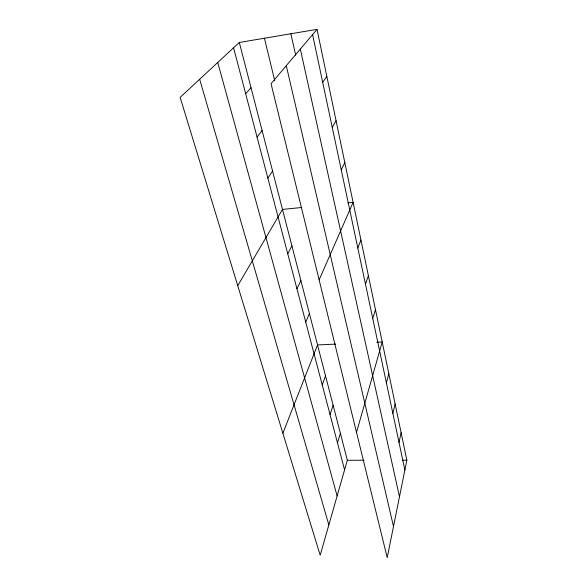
<?xml version="1.0" encoding="UTF-8"?>
<svg xmlns="http://www.w3.org/2000/svg" width="587" height="587" viewBox="0 0 587 587"><rect width="100%" height="100%" fill="white"/><g stroke="black" fill="none" stroke-linecap="round" stroke-linejoin="round"><path stroke-width="0.88" d="M406.857 460.193L387.215 557.65L271.047 83.699L317.031 29.35L406.857 460.193L402.322 460.193M399.006 442.393L401.119 432.692M392.857 413.395L395.117 403.885M386.415 382.973L388.814 373.684M356.514 432.399L382.21 341.979L376.781 342.228M239.32 42.462L347.343 460.252L320.179 555.243L180.143 97.361L239.32 42.462L317.031 29.35M337.474 442.862L340.394 433.382M372.73 318.418L375.467 309.665M330.033 414.569L333.123 405.265M365.466 284.137L368.394 275.707M322.234 384.918L325.514 375.819M357.821 248.044L360.946 239.988M282.875 433.257L317.53 344.943L335.779 344.107M305.717 322.102L309.4 313.517M319.137 279.904L353.103 202.361L347.827 202.889M296.963 288.811L300.874 280.527M341.238 169.819L344.826 162.665M287.755 253.811L291.915 245.872M332.242 127.335L336.08 120.731M237.742 285.693L282.486 209.42L301.843 207.482M267.848 178.11L272.559 171.022M322.703 82.341L326.834 76.369M257.062 137.094L262.088 130.512M245.652 93.722L251.023 87.727M347.343 460.252L364.043 460.237M199.675 79.245L328.852 524.91M217.74 62.486L337.129 495.971M233.575 47.796L344.584 469.894M264.443 38.221L274.687 80.529M286.28 65.693L393.495 526.466M290.858 33.767L295.679 55.193M300.324 49.095L399.483 496.771M312.585 34.604L404.869 470.055"/></g></svg>
